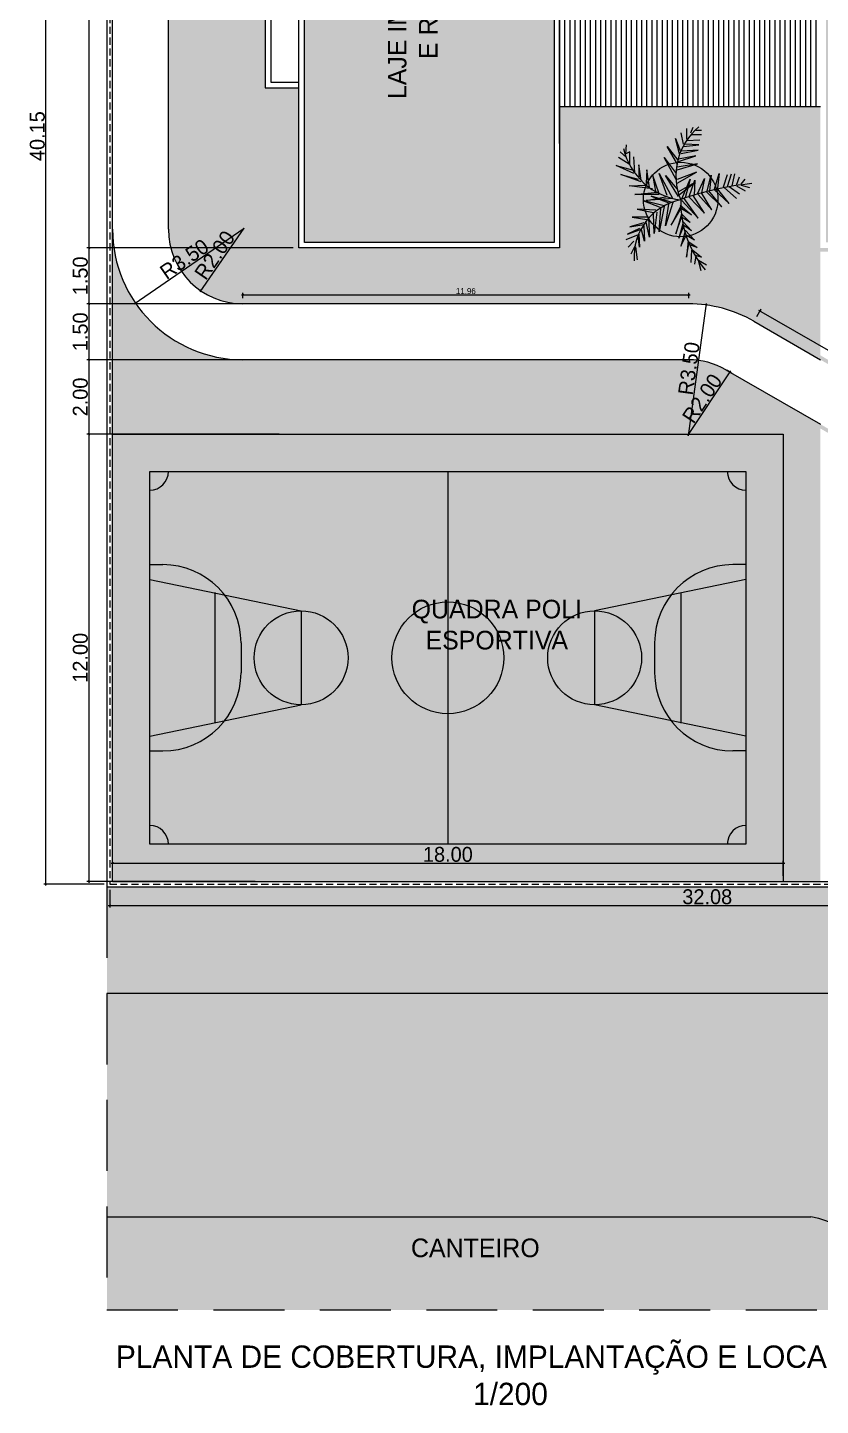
# Model space of a CAD drawing. Header units: feet. Extents: x 1734 to 1931, y 883 to 1088.
# Drawn here: x 1734.16 to 1755.44, y 960.06 to 997.04 of the extents above; entities that cross this region are included whole.
import ezdxf

# ---------------------------------------------------------------- set-up
doc = ezdxf.new("R2010")
doc.units = ezdxf.units.FT
doc.header["$LTSCALE"] = 0.3
doc.header["$MEASUREMENT"] = 0
doc.header["$PDMODE"] = 32
doc.header["$PDSIZE"] = 0.1
doc.linetypes.add('DASHED2', pattern=[0.375, 0.25, -0.125])
doc.linetypes.add('HIDDEN', pattern=[9.525, 6.35, -3.175])
doc.layers.get('0').update_dxf_attribs({"linetype": 'CONTINUOUS'})
doc.layers.get('Defpoints').update_dxf_attribs({"linetype": 'CONTINUOUS'})
for name, color, linetype in [('1', 1, 'CONTINUOUS'), ('2', 44, 'CONTINUOUS'), ('3', 3, 'CONTINUOUS'), ('5', 5, 'CONTINUOUS'), ('Cotas', 1, 'CONTINUOUS'), ('demolição', 140, 'DASHED2'), ('LOTE', 5, 'CONTINUOUS'), ('projecao', 8, 'HIDDEN'), ('Texto', 44, 'CONTINUOUS')]:
    doc.layers.add(name, color=color, linetype=linetype)
doc.styles.add('style1', font='GOTHIC.TTF')
doc.dimstyles.new('ESC-100', dxfattribs={"dimtxt": 0.16, "dimasz": 0.04, "dimexe": 0.06, "dimexo": 0.15, "dimgap": 0.02, "dimtad": 1, "dimzin": 4, "dimdsep": 46, "dimtxsty": 'style1', "dimblk": 'OBLIQUE', "dimcen": 0.01, "dimdle": 0.04, "dimclrd": 14, "dimclre": 14, "dimclrt": 2, "dimazin": 0, "dimtfac": 1, "dimtix": 1, "dimtmove": 2, "dimatfit": 0, "dimldrblk": 'OPEN90', "dimfxl": 1, "dimtolj": 1, "dimtzin": 4, "dimlwd": -1, "dimlwe": -1, "dimarcsym": 0})

# ---------------------------------------------------------------- blocks, each defined once
blk = doc.blocks.new('planta 7')
at = {"color": 0}
for p, q in [((347.66, 294.69), (353.36, 307.49)), ((353.36, 307.49), (350.1, 295.85)), ((354.17, 298.18), (359.06, 305.74)), ((295.55, 294.11), (289.85, 297.01)), ((299.21, 294.69), (294.73, 298.76)), ((303.69, 291.78), (300.03, 300.5)), ((304.1, 299.34), (307.35, 290.03)), ((308.17, 290.61), (304.1, 299.34)), ((309.39, 297.6), (311.02, 287.71)), ((312.24, 287.71), (309.39, 297.6)), ((316.31, 295.85), (314.68, 285.38)), ((316.31, 284.22), (316.31, 295.85)), ((336.67, 281.31), (338.7, 298.18)), ((338.7, 298.18), (339.11, 285.96)), ((341.55, 289.45), (346.84, 304)), ((346.84, 304), (343.59, 291.78)), ((354.58, 297.6), (363.13, 297.6)), ((359.06, 299.92), (363.13, 304.58)), ((361.5, 300.5), (368.01, 299.92)), ((363.13, 297.6), (361.5, 300.5)), ((295.14, 293.52), (285.78, 292.36)), ((294.73, 290.61), (302.88, 291.78)), ((304.1, 291.2), (294.73, 290.61)), ((299.21, 287.12), (308.17, 289.45)), ((310.2, 287.71), (299.21, 287.12)), ((322.01, 292.36), (319.57, 280.72)), ((321.2, 278.98), (322.01, 292.36)), ((328.12, 288.29), (323.23, 275.49)), ((324.45, 273.16), (328.12, 288.29)), ((332.59, 294.11), (334.22, 277.82)), ((332.59, 276.65), (332.59, 294.11)), ((342.77, 289.45), (353.76, 291.2)), ((353.76, 291.2), (344.4, 291.2)), ((348.06, 294.11), (359.46, 294.69)), ((302.06, 283.63), (312.65, 285.96)), ((315.5, 284.22), (302.06, 283.63)), ((304.5, 280.14), (318.75, 280.72)), ((319.97, 278.4), (304.5, 280.14)), ((305.73, 276.65), (322.82, 275.49)), ((324.04, 273.16), (305.73, 276.65)), ((331.37, 282.47), (326.49, 269.67)), ((326.89, 267.34), (331.37, 282.47)), ((328.12, 285.96), (330.97, 270.84)), ((329.74, 266.76), (328.12, 285.96)), ((347.66, 276.65), (329.34, 266.76)), ((331.78, 270.84), (347.66, 276.65)), ((333, 276.65), (346.84, 281.31)), ((346.84, 281.31), (333.41, 278.98)), ((337.48, 283.63), (350.1, 285.38)), ((350.1, 285.38), (340.33, 285.96)), ((310.2, 272), (325.67, 269.67)), ((326.89, 266.76), (310.2, 272)), ((310.66, 267.96), (322.32, 261.21)), ((324.52, 261.21), (310.66, 267.96)), ((330.97, 262.69), (346.03, 272)), ((346.03, 272), (336.26, 263.85)), ((343.18, 264.44), (359.06, 273.16)), ((359.06, 273.16), (347.66, 264.44)), ((353.76, 263.27), (366.79, 270.84)), ((366.79, 270.84), (357.02, 263.27)), ((287.65, 257.15), (297.1, 255.35)), ((299.31, 255.8), (287.65, 257.15)), ((295.53, 261.21), (303.72, 257.15)), ((306.24, 258.05), (295.53, 261.21)), ((306.87, 258.05), (299.94, 251.3)), ((299.94, 251.3), (303.09, 257.15)), ((301.2, 262.56), (310.03, 258.95)), ((312.55, 259.4), (301.2, 262.56)), ((304.35, 264.81), (316.33, 260.75)), ((318.54, 260.75), (304.35, 264.81)), ((312.86, 259.4), (306.56, 253.55)), ((306.56, 253.55), (310.34, 258.95)), ((312.55, 254.45), (316.33, 260.75)), ((318.54, 260.3), (312.55, 254.45)), ((328.12, 260.36), (315.5, 248.73)), ((315.5, 248.73), (329.74, 258.62)), ((324.84, 261.66), (317.91, 253.55)), ((317.91, 253.55), (322.32, 260.75)), ((329.34, 260.36), (343.59, 254.55)), ((343.59, 254.55), (330.15, 258.04)), ((332.59, 262.11), (341.14, 251.06)), ((341.14, 251.06), (334.22, 263.27)), ((340.74, 263.85), (348.47, 249.89)), ((348.47, 249.89), (343.18, 263.85)), ((350.1, 263.85), (354.58, 249.31)), ((354.58, 249.31), (352.14, 263.85)), ((356.21, 262.69), (360.28, 250.47)), ((360.28, 250.47), (357.83, 262.69)), ((361.5, 262.11), (372.49, 265.02)), ((361.91, 260.95), (364.35, 248.73)), ((364.35, 248.73), (363.53, 260.36)), ((372.49, 265.02), (363.94, 261.53)), ((366.79, 259.2), (368.01, 248.15)), ((368.01, 248.15), (368.42, 258.04)), ((368.42, 259.2), (376.56, 260.95)), ((371.27, 256.87), (371.68, 247.57)), ((372.08, 256.87), (379.82, 256.87)), ((284.5, 248.59), (278.19, 246.79)), ((285.44, 248.59), (282.29, 242.74)), ((288.59, 250.4), (282.61, 251.3)), ((292.69, 253.55), (283.87, 254)), ((292.69, 252.65), (287.65, 246.34)), ((287.65, 246.34), (288.91, 250.85)), ((298.68, 255.35), (294.58, 249.49)), ((294.58, 249.49), (296.47, 254.9)), ((330.56, 255.13), (319.16, 244.07)), ((319.16, 244.07), (331.78, 252.22)), ((332.59, 248.73), (321.6, 238.84)), ((330.97, 255.13), (342.77, 251.06)), ((342.77, 251.06), (331.78, 251.64)), ((333, 249.31), (343.99, 244.07)), ((375.34, 253.96), (375.34, 246.4)), ((376.56, 253.96), (380.63, 252.22)), ((378.6, 250.47), (378.6, 246.4)), ((321.6, 238.84), (333.82, 246.4)), ((334.63, 242.91), (323.64, 231.86)), ((323.64, 231.86), (335.04, 241.17)), ((335.85, 237.09), (326.08, 226.62)), ((343.99, 244.07), (333.82, 246.4)), ((335.04, 242.33), (346.44, 239.42)), ((346.44, 239.42), (335.04, 240.58)), ((336.26, 237.09), (347.66, 233.6)), ((326.08, 226.62), (336.67, 234.77)), ((337.48, 230.11), (329.74, 221.39)), ((347.66, 233.6), (337.07, 234.77)), ((337.89, 230.69), (346.84, 227.79)), ((338.29, 227.79), (347.25, 224.88)), ((338.29, 226.62), (333, 219.06)), ((338.7, 221.39), (335.04, 214.99)), ((339.11, 217.9), (337.48, 212.08)), ((338.7, 224.3), (347.25, 222.55)), ((339.11, 221.39), (345.21, 219.06)), ((339.92, 217.9), (343.59, 214.99))]:
    blk.add_line(p, q, dxfattribs=at)
for centre, radius, start, end in [((376.48, 255.23), 48.23, 103.15977, 172.88279), ((288.02, 253.26), 41.37, 11.06747, 94.00852), ((326.94, 185.75), 75.48, 88.72033, 129.91169), ((345.92, 219.16), 45.46, 39.60399, 112.36191), ((124.92, 189.01), 216.42, 5.64896, 19.48728)]:
    blk.add_arc(centre, radius, start, end, dxfattribs=at)
blk = doc.blocks.new('_Oblique')
at = {"color": 0, "linetype": 'ByBlock', "lineweight": -2}
blk.add_line((-0.5, -0.5), (0.5, 0.5), dxfattribs=at)
blk = doc.blocks.new('*D278')
at = {"layer": 'Cotas', "color": 14, "transparency": 16777216}
blk.add_line((1739.975, 991.644), (1737.026, 989.615), dxfattribs=at)
at = {"layer": 'Defpoints', "color": 0, "transparency": 16777216}
for p in [(1739.942, 991.621), (1737.059, 989.637)]:
    blk.add_point(p, dxfattribs=at)
at = {"layer": 'Cotas', "color": 14, "transparency": 16777216, "xscale": 0.04, "yscale": 0.04, "zscale": 0.04, "rotation": 214.533647750086}
blk.add_blockref('_Oblique', (1737.059, 989.637), dxfattribs=at)
at = {"layer": 'Cotas', "color": 2, "transparency": 16777216, "insert": (1738.37, 990.819), "char_height": 0.4, "attachment_point": 5, "rotation": 34.5336, "style": 'style1'}
blk.add_mtext('\\A1;R3.50', dxfattribs=at)
blk = doc.blocks.new('_Open90')
at = {"color": 0, "linetype": 'ByBlock', "lineweight": -2}
for p, q in [((0, 0), (-1, 0)), ((-0.5, 0.5), (0, 0)), ((0, 0), (-0.5, -0.5))]:
    blk.add_line(p, q, dxfattribs=at)
blk = doc.blocks.new('*D279')
at = {"layer": 'Cotas', "color": 14, "transparency": 16777216}
blk.add_line((1739.965, 991.654), (1738.784, 989.942), dxfattribs=at)
at = {"layer": 'Defpoints', "color": 0, "transparency": 16777216}
for p in [(1739.942, 991.621), (1738.807, 989.975)]:
    blk.add_point(p, dxfattribs=at)
at = {"layer": 'Cotas', "color": 14, "transparency": 16777216, "xscale": 0.04, "yscale": 0.04, "zscale": 0.04, "rotation": 235.4299763007902}
blk.add_blockref('_Oblique', (1738.807, 989.975), dxfattribs=at)
at = {"layer": 'Cotas', "color": 2, "transparency": 16777216, "insert": (1739.185, 990.928), "char_height": 0.4, "attachment_point": 5, "rotation": 55.43, "style": 'style1'}
blk.add_mtext('\\A1;R2.00', dxfattribs=at)
blk = doc.blocks.new('*D280')
at = {"layer": 'Cotas', "color": 14, "transparency": 16777216}
blk.add_line((1751.901, 986.082), (1752.385, 989.629), dxfattribs=at)
at = {"layer": 'Defpoints', "color": 0, "transparency": 16777216}
for p in [(1752.379, 989.589), (1751.906, 986.121)]:
    blk.add_point(p, dxfattribs=at)
at = {"layer": 'Cotas', "color": 14, "transparency": 16777216, "xscale": 0.04, "yscale": 0.04, "zscale": 0.04, "rotation": 82.229117953611}
blk.add_blockref('_Oblique', (1752.379, 989.589), dxfattribs=at)
at = {"layer": 'Cotas', "color": 2, "transparency": 16777216, "insert": (1751.915, 987.886), "char_height": 0.4, "attachment_point": 5, "rotation": 82.2291, "style": 'style1'}
blk.add_mtext('\\A1;R3.50', dxfattribs=at)
blk = doc.blocks.new('*D281')
at = {"layer": 'Cotas', "color": 14, "transparency": 16777216}
blk.add_line((1751.884, 986.088), (1753.036, 987.82), dxfattribs=at)
blk.add_arc((1751.906, 986.121), 2, 54.6521, 60, dxfattribs=at)
at = {"layer": 'Defpoints', "color": 0, "transparency": 16777216}
for p in [(1753.014, 987.787), (1751.906, 986.121)]:
    blk.add_point(p, dxfattribs=at)
at = {"layer": 'Cotas', "color": 14, "transparency": 16777216, "xscale": 0.04, "yscale": 0.04, "zscale": 0.04, "rotation": 56.37100954711729}
blk.add_blockref('_Oblique', (1753.014, 987.787), dxfattribs=at)
at = {"layer": 'Cotas', "color": 2, "transparency": 16777216, "insert": (1752.268, 987.081), "char_height": 0.4, "attachment_point": 5, "rotation": 56.371, "style": 'style1'}
blk.add_mtext('\\A1;R2.00', dxfattribs=at)
blk = doc.blocks.new('*D299')
at = {"layer": 'Cotas', "color": 14, "transparency": 16777216}
for p, q in [((1741.292, 1007.721), (1735.749, 1007.721)), ((1735.809, 1007.761), (1735.809, 991.081)), ((1741.292, 991.121), (1735.749, 991.121))]:
    blk.add_line(p, q, dxfattribs=at)
at = {"layer": 'Defpoints', "color": 0, "transparency": 16777216}
for p in [(1741.442, 1007.721), (1735.809, 991.121), (1741.442, 991.121)]:
    blk.add_point(p, dxfattribs=at)
at = {"layer": 'Cotas', "color": 14, "transparency": 16777216, "xscale": 0.04, "yscale": 0.04, "zscale": 0.04}
for p, rotation in [((1735.809, 1007.721), 90), ((1735.809, 991.121), 270)]:
    blk.add_blockref('_Oblique', p, dxfattribs=dict(at, rotation=rotation))
at = {"layer": 'Cotas', "color": 2, "transparency": 16777216, "insert": (1735.579, 999.421), "char_height": 0.4, "attachment_point": 5, "rotation": 90, "style": 'style1'}
blk.add_mtext('\\A1;16.60', dxfattribs=at)
blk = doc.blocks.new('*D300')
at = {"layer": 'Cotas', "color": 14, "transparency": 16777216}
for p, q in [((1741.292, 991.121), (1735.749, 991.121)), ((1735.809, 991.161), (1735.809, 989.581)), ((1741.292, 989.621), (1735.749, 989.621))]:
    blk.add_line(p, q, dxfattribs=at)
at = {"layer": 'Defpoints', "color": 0, "transparency": 16777216}
for p in [(1741.442, 991.121), (1735.809, 989.621), (1741.442, 989.621)]:
    blk.add_point(p, dxfattribs=at)
at = {"layer": 'Cotas', "color": 14, "transparency": 16777216, "xscale": 0.04, "yscale": 0.04, "zscale": 0.04}
for p, rotation in [((1735.809, 991.121), 90), ((1735.809, 989.621), 270)]:
    blk.add_blockref('_Oblique', p, dxfattribs=dict(at, rotation=rotation))
at = {"layer": 'Cotas', "color": 2, "transparency": 16777216, "insert": (1735.579, 990.371), "char_height": 0.4, "attachment_point": 5, "rotation": 90, "style": 'style1'}
blk.add_mtext('\\A1;1.50', dxfattribs=at)
blk = doc.blocks.new('*D301')
at = {"layer": 'Cotas', "color": 14, "transparency": 16777216}
for p, q in [((1741.292, 989.621), (1735.749, 989.621)), ((1735.809, 989.661), (1735.809, 988.081)), ((1741.292, 988.121), (1735.749, 988.121))]:
    blk.add_line(p, q, dxfattribs=at)
at = {"layer": 'Defpoints', "color": 0, "transparency": 16777216}
for p in [(1741.442, 989.621), (1735.809, 988.121), (1741.442, 988.121)]:
    blk.add_point(p, dxfattribs=at)
at = {"layer": 'Cotas', "color": 14, "transparency": 16777216, "xscale": 0.04, "yscale": 0.04, "zscale": 0.04}
for p, rotation in [((1735.809, 989.621), 90), ((1735.809, 988.121), 270)]:
    blk.add_blockref('_Oblique', p, dxfattribs=dict(at, rotation=rotation))
at = {"layer": 'Cotas', "color": 2, "transparency": 16777216, "insert": (1735.579, 988.871), "char_height": 0.4, "attachment_point": 5, "rotation": 90, "style": 'style1'}
blk.add_mtext('\\A1;1.50', dxfattribs=at)
blk = doc.blocks.new('*D302')
at = {"layer": 'Cotas', "color": 14, "transparency": 16777216}
for p, q in [((1741.292, 988.121), (1735.749, 988.121)), ((1735.809, 988.161), (1735.809, 986.081)), ((1740.912, 986.121), (1735.749, 986.121))]:
    blk.add_line(p, q, dxfattribs=at)
at = {"layer": 'Defpoints', "color": 0, "transparency": 16777216}
for p in [(1741.442, 988.121), (1735.809, 986.121), (1741.062, 986.121)]:
    blk.add_point(p, dxfattribs=at)
at = {"layer": 'Cotas', "color": 14, "transparency": 16777216, "xscale": 0.04, "yscale": 0.04, "zscale": 0.04}
for p, rotation in [((1735.809, 988.121), 90), ((1735.809, 986.121), 270)]:
    blk.add_blockref('_Oblique', p, dxfattribs=dict(at, rotation=rotation))
at = {"layer": 'Cotas', "color": 2, "transparency": 16777216, "insert": (1735.579, 987.121), "char_height": 0.4, "attachment_point": 5, "rotation": 90, "style": 'style1'}
blk.add_mtext('\\A1;2.00', dxfattribs=at)
blk = doc.blocks.new('*D303')
at = {"layer": 'Cotas', "color": 14, "transparency": 16777216}
for p, q in [((1740.912, 986.121), (1735.749, 986.121)), ((1735.809, 986.161), (1735.809, 974.081)), ((1740.269, 974.121), (1735.749, 974.121))]:
    blk.add_line(p, q, dxfattribs=at)
at = {"layer": 'Defpoints', "color": 0, "transparency": 16777216}
for p in [(1741.062, 986.121), (1735.809, 974.121), (1740.419, 974.121)]:
    blk.add_point(p, dxfattribs=at)
at = {"layer": 'Cotas', "color": 14, "transparency": 16777216, "xscale": 0.04, "yscale": 0.04, "zscale": 0.04}
for p, rotation in [((1735.809, 986.121), 90), ((1735.809, 974.121), 270)]:
    blk.add_blockref('_Oblique', p, dxfattribs=dict(at, rotation=rotation))
at = {"layer": 'Cotas', "color": 2, "transparency": 16777216, "insert": (1735.579, 980.121), "char_height": 0.4, "attachment_point": 5, "rotation": 90, "style": 'style1'}
blk.add_mtext('\\A1;12.00', dxfattribs=at)
blk = doc.blocks.new('*D304')
at = {"layer": 'Cotas', "color": 14, "transparency": 16777216}
for p, q in [((1736.217, 1014.196), (1734.594, 1014.196)), ((1734.654, 974.006), (1734.654, 1014.236)), ((1736.217, 974.046), (1734.594, 974.046))]:
    blk.add_line(p, q, dxfattribs=at)
at = {"layer": 'Defpoints', "color": 0, "transparency": 16777216}
for p in [(1734.654, 1014.196), (1736.367, 1014.196), (1736.367, 974.046)]:
    blk.add_point(p, dxfattribs=at)
at = {"layer": 'Cotas', "color": 14, "transparency": 16777216, "xscale": 0.04, "yscale": 0.04, "zscale": 0.04}
for p, rotation in [((1734.654, 1014.196), 90), ((1734.654, 974.046), 270)]:
    blk.add_blockref('_Oblique', p, dxfattribs=dict(at, rotation=rotation))
at = {"layer": 'Cotas', "color": 2, "transparency": 16777216, "insert": (1734.424, 994.121), "char_height": 0.4, "attachment_point": 5, "rotation": 90, "style": 'style1'}
blk.add_mtext('\\A1;40.15', dxfattribs=at)
blk = doc.blocks.new('*D309')
at = {"layer": 'Defpoints', "color": 14, "linetype": 'Continuous', "transparency": 16777216}
for p, q in [((1751.946, 989.857), (1739.902, 989.857)), ((1739.942, 989.771), (1739.942, 989.917)), ((1751.906, 989.771), (1751.906, 989.917))]:
    blk.add_line(p, q, dxfattribs=at)
at = {"layer": 'Defpoints', "color": 0, "linetype": 'Continuous', "transparency": 16777216}
for p in [(1739.942, 989.857), (1739.942, 989.621), (1751.906, 989.621)]:
    blk.add_point(p, dxfattribs=at)
at = {"layer": 'Defpoints', "color": 14, "linetype": 'Continuous', "transparency": 16777216, "xscale": 0.04, "yscale": 0.04, "zscale": 0.04, "rotation": 180}
blk.add_blockref('_Oblique', (1739.942, 989.857), dxfattribs=at)
at = {"layer": 'Defpoints', "color": 14, "linetype": 'Continuous', "transparency": 16777216, "xscale": 0.04, "yscale": 0.04, "zscale": 0.04}
blk.add_blockref('_Oblique', (1751.906, 989.857), dxfattribs=at)
at = {"layer": 'Defpoints', "color": 2, "linetype": 'Continuous', "transparency": 16777216, "insert": (1745.924, 989.961), "char_height": 0.16, "attachment_point": 5, "style": 'style1'}
blk.add_mtext('\\A1;11.96', dxfattribs=at)
blk = doc.blocks.new('*D310')
at = {"layer": 'Cotas', "color": 14, "transparency": 16777216}
for p, q in [((1753.731, 989.282), (1753.847, 989.484)), ((1753.782, 989.452), (1769.388, 980.442)), ((1769.267, 980.313), (1769.383, 980.514))]:
    blk.add_line(p, q, dxfattribs=at)
at = {"layer": 'Defpoints', "color": 0, "transparency": 16777216}
for p in [(1753.656, 989.152), (1769.353, 980.462), (1769.192, 980.183)]:
    blk.add_point(p, dxfattribs=at)
at = {"layer": 'Cotas', "color": 14, "transparency": 16777216, "xscale": 0.04, "yscale": 0.04, "zscale": 0.04}
for p, rotation in [((1753.817, 989.432), 150.0000000000028), ((1769.353, 980.462), 330.0000000000028)]:
    blk.add_blockref('_Oblique', p, dxfattribs=dict(at, rotation=rotation))
at = {"layer": 'Cotas', "color": 2, "transparency": 16777216, "insert": (1761.7, 985.146), "char_height": 0.4, "attachment_point": 5, "rotation": 330, "style": 'style1'}
blk.add_mtext('\\A1;17.94', dxfattribs=at)
blk = doc.blocks.new('*D316')
at = {"layer": 'Cotas', "color": 14, "transparency": 16777216}
for p, q in [((1736.402, 974.613), (1754.482, 974.613)), ((1736.442, 974.271), (1736.442, 974.673)), ((1754.442, 974.271), (1754.442, 974.673))]:
    blk.add_line(p, q, dxfattribs=at)
at = {"layer": 'Defpoints', "color": 0, "transparency": 16777216}
for p in [(1754.442, 974.613), (1736.442, 974.121), (1754.442, 974.121)]:
    blk.add_point(p, dxfattribs=at)
at = {"layer": 'Cotas', "color": 14, "transparency": 16777216, "xscale": 0.04, "yscale": 0.04, "zscale": 0.04, "rotation": 180}
blk.add_blockref('_Oblique', (1736.442, 974.613), dxfattribs=at)
at = {"layer": 'Cotas', "color": 14, "transparency": 16777216, "xscale": 0.04, "yscale": 0.04, "zscale": 0.04}
blk.add_blockref('_Oblique', (1754.442, 974.613), dxfattribs=at)
at = {"layer": 'Cotas', "color": 2, "transparency": 16777216, "insert": (1745.442, 974.843), "char_height": 0.4, "attachment_point": 5, "style": 'style1'}
blk.add_mtext('\\A1;18.00', dxfattribs=at)
blk = doc.blocks.new('*D317')
at = {"layer": 'Cotas', "color": 14, "transparency": 16777216}
for p, q in [((1736.367, 973.896), (1736.367, 973.416)), ((1768.442, 973.896), (1768.442, 973.416)), ((1736.327, 973.476), (1768.482, 973.476))]:
    blk.add_line(p, q, dxfattribs=at)
at = {"layer": 'Defpoints', "color": 0, "transparency": 16777216}
for p in [(1736.367, 974.046), (1768.442, 974.046), (1768.442, 973.476)]:
    blk.add_point(p, dxfattribs=at)
at = {"layer": 'Cotas', "color": 14, "transparency": 16777216, "xscale": 0.04, "yscale": 0.04, "zscale": 0.04, "rotation": 180}
blk.add_blockref('_Oblique', (1736.367, 973.476), dxfattribs=at)
at = {"layer": 'Cotas', "color": 14, "transparency": 16777216, "xscale": 0.04, "yscale": 0.04, "zscale": 0.04}
blk.add_blockref('_Oblique', (1768.442, 973.476), dxfattribs=at)
at = {"layer": 'Cotas', "color": 2, "transparency": 16777216, "insert": (1752.404, 973.706), "char_height": 0.4, "attachment_point": 5, "style": 'style1'}
blk.add_mtext('\\A1;32.08', dxfattribs=at)

msp = doc.modelspace()

# ---------------------------------------------------------------- hatches: boundary and pattern name
at = {"linetype": 'Continuous', "true_color": 0xbdcb95}
h = msp.add_hatch(color=253, dxfattribs=at)
h.dxf.hatch_style = 1
h.paths.add_polyline_path([(1791.942, 1010.621, 0.414214), (1789.942, 1012.621), (1739.942, 1012.621, 0.414214), (1737.942, 1010.621), (1737.942, 991.621, 0.414214), (1739.942, 989.621), (1751.906, 989.621, -0.131652), (1753.656, 989.152), (1755.442, 988.121), (1765.294, 982.433), (1769.192, 980.183, -0.267949), (1770.942, 977.152), (1770.942, 966.121, 0.414214), (1772.942, 964.121), (1789.942, 964.121, 0.414214), (1791.942, 966.121)])
h.paths.add_polyline_path([(1768.892, 991.121), (1768.892, 988.271), (1765.742, 988.271), (1765.709, 990.07, -0.083534), (1764.519, 982.996), (1755.442, 988.237), (1755.442, 991.021), (1765.688, 991.021, -0.011002), (1765.709, 990.07), (1765.742, 991.121), (1755.442, 991.121), (1755.442, 994.921), (1748.442, 994.921), (1748.442, 991.121), (1741.442, 991.121), (1741.442, 995.421), (1740.542, 995.421), (1740.542, 1002.421), (1741.442, 1002.421), (1741.442, 1007.721), (1748.442, 1007.721), (1748.442, 1010.421), (1755.942, 1010.421), (1755.942, 1007.721), (1774.542, 1007.721), (1774.542, 1009.871), (1777.992, 1009.871), (1777.992, 1007.721), (1779.992, 1007.721), (1779.992, 991.121)], flags=16)
h.paths.add_polyline_path([(1768.529, 1009.331, 0.812596), (1762.744, 1008.321), (1762.744, 1007.821), (1762.593, 1007.821), (1762.593, 1008.321, -0.810376), (1768.66, 1009.406)], flags=16)
h.paths.add_polyline_path([(1762.497, 1007.87), (1762.497, 1008.259), (1762.152, 1008.259), (1762.152, 1007.87)], flags=24)
h.paths.add_polyline_path([(1762.497, 1007.57), (1762.497, 1007.959), (1762.152, 1007.959), (1762.152, 1007.57)], flags=8)
h.paths.add_polyline_path([(1768.897, 1008.28), (1768.897, 1008.792), (1768.552, 1008.792), (1768.552, 1008.28)], flags=24)
msp.add_hatch(color=253, dxfattribs=at).paths.add_polyline_path([(1752.906, 987.853, 0.131652), (1751.906, 988.121), (1739.942, 988.121, -0.414214), (1736.442, 991.621), (1736.442, 986.121), (1754.442, 986.121), (1754.442, 974.121), (1755.442, 974.121), (1755.442, 986.274), (1763.715, 981.497, 0.243495), (1761.442, 976.121), (1761.442, 974.121), (1768.442, 974.121), (1768.442, 962.621), (1772.942, 962.621, -0.414214), (1769.442, 966.121), (1769.442, 977.152, 0.267949), (1768.442, 978.884), (1763.809, 981.558), (1755.442, 986.389)])
at = {"true_color": 0x4c7b3d}
msp.add_hatch(color=87, dxfattribs=at).paths.add_polyline_path([(1754.442, 986.121), (1736.442, 986.121), (1736.442, 974.121), (1754.442, 974.121)])
at = {"linetype": 'Continuous', "true_color": 0xbdcb95}
h = msp.add_hatch(color=253, dxfattribs=at)
h.dxf.hatch_style = 1
h.paths.add_polyline_path([(1755.18, 965.121), (1736.292, 965.121), (1736.292, 962.621), (1757.261, 962.621, 0.361741)])
at = {"layer": '1', "linetype": 'Continuous'}
h = msp.add_hatch(dxfattribs=at)
h.set_pattern_fill('ANSI31', color=8, scale=1.1, angle=225)
h.set_pattern_definition([(270, (2683.99825, -557.93487), (0.1375, -4e-17), [])])
h.paths.add_polyline_path([(1748.442, 997.421), (1748.442, 994.921), (1755.442, 994.921), (1755.442, 997.421)])
at = {"layer": 'Defpoints', "linetype": 'Continuous', "true_color": 0x4c7b3d}
h = msp.add_hatch(color=87, dxfattribs=at)
h.dxf.hatch_style = 1
edge = h.paths.add_edge_path()
edge.add_arc((1751.692, 992.421), 1, 0, 360)
at = {"layer": 'demolição', "linetype": 'Continuous'}
h = msp.add_hatch(color=255, dxfattribs=at)
h.dxf.hatch_style = 1
h.paths.add_polyline_path([(1765.592, 996.421), (1769.042, 996.421), (1769.042, 991.271), (1779.842, 991.271), (1779.842, 1007.571), (1777.992, 1007.571), (1777.992, 1006.571), (1774.542, 1006.571), (1774.542, 1007.571), (1755.592, 1007.571), (1755.592, 991.271), (1765.592, 991.271)])
h.paths.add_polyline_path([(1741.592, 991.271), (1748.292, 991.271), (1748.292, 1007.571), (1741.592, 1007.571)])
h = msp.add_hatch(color=255, dxfattribs=at)
h.dxf.hatch_style = 1
h.paths.add_polyline_path([(1761.442, 973.327), (1761.442, 973.971), (1761.442, 974.121), (1757.942, 974.121), (1757.942, 973.971), (1757.142, 973.971), (1757.142, 974.121), (1755.942, 974.121), (1755.942, 973.971), (1736.292, 973.971), (1736.292, 971.121), (1758.187, 971.121, -0.381321), (1765.441, 962.621), (1768.292, 962.621, 0.307445)])
h = msp.add_hatch(color=251, dxfattribs=at)
h.dxf.hatch_style = 1
h.paths.add_polyline_path([(1758.187, 971.121), (1736.292, 971.121), (1736.292, 965.121), (1755.18, 965.121, -0.361741), (1757.261, 962.621), (1765.441, 962.621, 0.381321)])

# ---------------------------------------------------------------- linework, layer by layer
at = {"layer": '1', "linetype": 'Continuous', "lineweight": 13}
for p, q in [((1737.942, 991.621), (1737.942, 1010.621)), ((1751.906, 989.621), (1739.942, 989.621))]:
    msp.add_line(p, q, dxfattribs=at)
at = {"layer": '1', "linetype": 'Continuous'}
for p, q in [((1748.442, 993.921), (1748.442, 1003.921)), ((1748.442, 994.921), (1755.442, 994.921))]:
    msp.add_line(p, q, dxfattribs=at)
at = {"layer": '1', "linetype": 'Continuous', "lineweight": 9}
for p, q in [((1753.656, 989.152), (1755.442, 988.121)), ((1751.906, 988.121), (1739.942, 988.121)), ((1752.906, 987.853), (1755.442, 986.389))]:
    msp.add_line(p, q, dxfattribs=at)
at = {"layer": '1', "linetype": 'Continuous'}
for points in [[(1741.442, 1002.421), (1740.542, 1002.421), (1740.542, 995.421), (1741.442, 995.421)], [(1741.442, 1002.271), (1740.692, 1002.271), (1740.692, 995.571), (1741.442, 995.571)]]:
    msp.add_lwpolyline(points, dxfattribs=at)
at = {"layer": '1', "linetype": 'Continuous', "lineweight": 15}
msp.add_lwpolyline([(1736.442, 986.121), (1754.442, 986.121), (1754.442, 974.121)], dxfattribs=at)
at = {"layer": '1', "linetype": 'Continuous'}
msp.add_circle((1751.692, 992.421), 1, dxfattribs=at)
at = {"layer": '1', "linetype": 'Continuous', "lineweight": 13}
for radius in [3.5, 2]:
    msp.add_arc((1739.942, 991.621), radius, 180, 270, dxfattribs=at)
at = {"layer": '1', "linetype": 'Continuous', "lineweight": 9}
for radius in [3.5, 2]:
    msp.add_arc((1751.906, 986.121), radius, 60, 90, dxfattribs=at)
at = {"layer": '2'}
msp.add_lwpolyline([(1741.442, 1007.721), (1748.442, 1007.721), (1748.442, 991.121), (1741.442, 991.121), (1741.442, 1007.721)], dxfattribs=at)
msp.add_lwpolyline([(1741.592, 1007.571), (1748.292, 1007.571), (1748.292, 991.271), (1741.592, 991.271)], close=True, dxfattribs=at)
at = {"layer": '3'}
for points in [[(1780.442, 1014.271), (1736.292, 1014.271), (1736.292, 973.971), (1755.942, 973.971)], [(1736.442, 974.121), (1736.442, 1014.121)], [(1736.442, 974.121), (1755.942, 974.121)], [(1736.442, 974.121), (1755.942, 974.121)], [(1736.442, 974.121), (1755.942, 974.121)]]:
    msp.add_lwpolyline(points, dxfattribs=at)
at = {"layer": '5', "linetype": 'Continuous'}
msp.add_line((1748.442, 991.121), (1741.442, 991.121), dxfattribs=at)
at = {"layer": 'demolição', "color": 255, "linetype": 'Continuous'}
for p, q in [((1745.442, 985.121), (1745.442, 975.121)), ((1737.442, 982.621), (1737.792, 982.621)), ((1753.442, 982.621), (1753.092, 982.621)), ((1737.442, 982.221), (1741.502, 981.381)), ((1753.442, 982.221), (1749.382, 981.381)), ((1739.192, 981.871), (1739.192, 978.371)), ((1751.692, 981.871), (1751.692, 978.371)), ((1741.502, 981.381), (1741.502, 978.861)), ((1749.382, 981.381), (1749.382, 978.861)), ((1739.892, 980.521), (1739.892, 979.721)), ((1750.992, 980.521), (1750.992, 979.721)), ((1737.442, 978.021), (1741.502, 978.861)), ((1753.442, 978.021), (1749.382, 978.861)), ((1737.442, 977.621), (1737.792, 977.621)), ((1753.442, 977.621), (1753.092, 977.621))]:
    msp.add_line(p, q, dxfattribs=at)
msp.add_lwpolyline([(1753.442, 985.121), (1753.442, 975.121), (1737.442, 975.121), (1737.442, 985.121)], close=True, dxfattribs=at)
for centre, radius in [((1745.442, 980.121), 1.5), ((1741.502, 980.121), 1.26), ((1749.382, 980.121), 1.26)]:
    msp.add_circle(centre, radius, dxfattribs=at)
for centre, radius, start, end in [((1737.442, 985.121), 0.5, 270, 0), ((1753.442, 985.121), 0.5, 180, 270), ((1737.792, 980.521), 2.1, 0, 90), ((1753.092, 980.521), 2.1, 90, 180), ((1737.792, 979.721), 2.1, 270, 0), ((1753.092, 979.721), 2.1, 180, 270), ((1737.442, 975.121), 0.5, 0, 90), ((1753.442, 975.121), 0.5, 90, 180)]:
    msp.add_arc(centre, radius, start, end, dxfattribs=at)
at = {"layer": 'LOTE', "color": 1, "linetype": 'HIDDEN', "lineweight": 15}
msp.add_lwpolyline([(1736.292, 973.971), (1736.292, 962.621), (1768.292, 962.621)], dxfattribs=at)
at = {"layer": 'LOTE', "color": 1, "linetype": 'Continuous', "lineweight": 9}
for points in [[(1736.292, 971.121), (1758.187, 971.121)], [(1736.292, 965.121), (1755.18, 965.121)]]:
    msp.add_lwpolyline(points, dxfattribs=at)
msp.add_arc((1754.719, 962.621), 2.542, 0, 79.5485, dxfattribs=at)
at = {"layer": 'projecao', "ltscale": 0.1}
msp.add_lwpolyline([(1755.942, 974.046), (1768.367, 974.046), (1768.367, 962.546), (1793.517, 962.546), (1793.517, 1014.196), (1736.367, 1014.196), (1736.367, 974.046), (1755.942, 974.046)], dxfattribs=at)

# ---------------------------------------------------------------- block references
at = {"xscale": 0.03750000000000001, "yscale": 0.03750000000000001, "zscale": 0.03750000000000001, "rotation": 90}
msp.add_blockref('planta 7', (1761.487, 980.086), dxfattribs=at)

# ---------------------------------------------------------------- texts
at = {"layer": 'Texto', "insert": (1743.431, 994.523), "char_height": 0.1, "width": 9.29655, "attachment_point": 1, "rotation": 90, "style": 'style1'}
msp.add_mtext('\\pi4.64827;{\\H2.4x;\\P\\pi0.59276;\\H2.0833x;LAJE IMPERMEABILIZADA\\P\\pi1.66736;E REVESTIDA COM \\P\\pi2.7982;CERÂMICA}', dxfattribs=at)
at = {"layer": 'Texto', "attachment_point": 1, "style": 'style1'}
for s, insert, char_height, width in [('\\pxqc;{\\H2.4x;\\P\\H2.0833x;QUADRA POLI ESPORTIVA}', (1743.495, 982.079), 0.1, 6.52072), ('\\pxqc;CANTEIRO', (1744.457, 964.535), 0.5, 3.44546), ('\\pi10.7153;\\P\\P\\pi0.09355;{\\H6x;PLANTA DE COBERTURA, IMPLANTAÇÃO E LOCAÇÃO \\P\\pi9.67968;1/200}', (1736.439, 961.998), 0.1, 21.4306)]:
    msp.add_mtext(s, dxfattribs=dict(at, insert=insert, char_height=char_height, width=width))

# ---------------------------------------------------------------- dimensions: what is measured, and where the dimension line sits
at = {"layer": 'Cotas'}
for base, p1, p2, picture, middle in [((1734.654, 1014.196), (1736.367, 974.046), (1736.367, 1014.196), '*D304', (1734.424, 994.121)), ((1735.809, 991.121), (1741.442, 1007.721), (1741.442, 991.121), '*D299', (1735.579, 999.421)), ((1735.809, 989.621), (1741.442, 991.121), (1741.442, 989.621), '*D300', (1735.579, 990.371)), ((1735.809, 988.121), (1741.442, 989.621), (1741.442, 988.121), '*D301', (1735.579, 988.871)), ((1735.809, 986.121), (1741.442, 988.121), (1741.062, 986.121), '*D302', (1735.579, 987.121)), ((1735.809, 974.121), (1741.062, 986.121), (1740.419, 974.121), '*D303', (1735.579, 980.121))]:
    dim = msp.add_linear_dim(base=base, p1=p1, p2=p2, angle=90, dimstyle='ESC-100', override={"dimtxt": 0.4}, dxfattribs=at)
    dim.commit()
    dim.dimension.update_dxf_attribs({"geometry": picture, "text_midpoint": middle})
for center, mpoint, picture, middle in [((1739.942, 991.621), (1737.059, 989.637), '*D278', (1738.37, 990.819)), ((1739.942, 991.621), (1738.807, 989.975), '*D279', (1739.185, 990.928)), ((1751.906, 986.121), (1752.379, 989.589), '*D280', (1751.915, 987.886)), ((1751.906, 986.121), (1753.014, 987.787), '*D281', (1752.268, 987.081))]:
    dim = msp.add_radius_dim(center=center, mpoint=mpoint, dimstyle='ESC-100', override={"dimtxt": 0.4}, dxfattribs=at)
    dim.commit()
    dim.dimension.update_dxf_attribs({"geometry": picture, "text_midpoint": middle})
dim = msp.add_aligned_dim(p1=(1753.656, 989.152), p2=(1769.192, 980.183), distance=0.322, dimstyle='ESC-100', override={"dimtxt": 0.4}, dxfattribs=at)
dim.commit()
dim.dimension.update_dxf_attribs({"geometry": '*D310', "text_midpoint": (1761.7, 985.146)})
for base, p1, p2, picture, middle in [((1754.442, 974.613), (1736.442, 974.121), (1754.442, 974.121), '*D316', (1745.442, 974.843)), ((1768.44184657, 973.476383512), (1736.36684657, 974.046367994), (1768.44184657, 974.046367994), '*D317', (1752.40434657, 973.706444695))]:
    dim = msp.add_linear_dim(base=base, p1=p1, p2=p2, dimstyle='ESC-100', override={"dimtxt": 0.4}, dxfattribs=at)
    dim.commit()
    dim.dimension.update_dxf_attribs({"geometry": picture, "text_midpoint": middle})
at = {"layer": 'Defpoints', "linetype": 'Continuous'}
dim = msp.add_linear_dim(base=(1739.942, 989.857), p1=(1751.906, 989.621), p2=(1739.942, 989.621), dimstyle='ESC-100', dxfattribs=at)
dim.commit()
dim.dimension.update_dxf_attribs({"geometry": '*D309', "text_midpoint": (1745.924, 989.961)})

doc.saveas('drawing.dxf')
